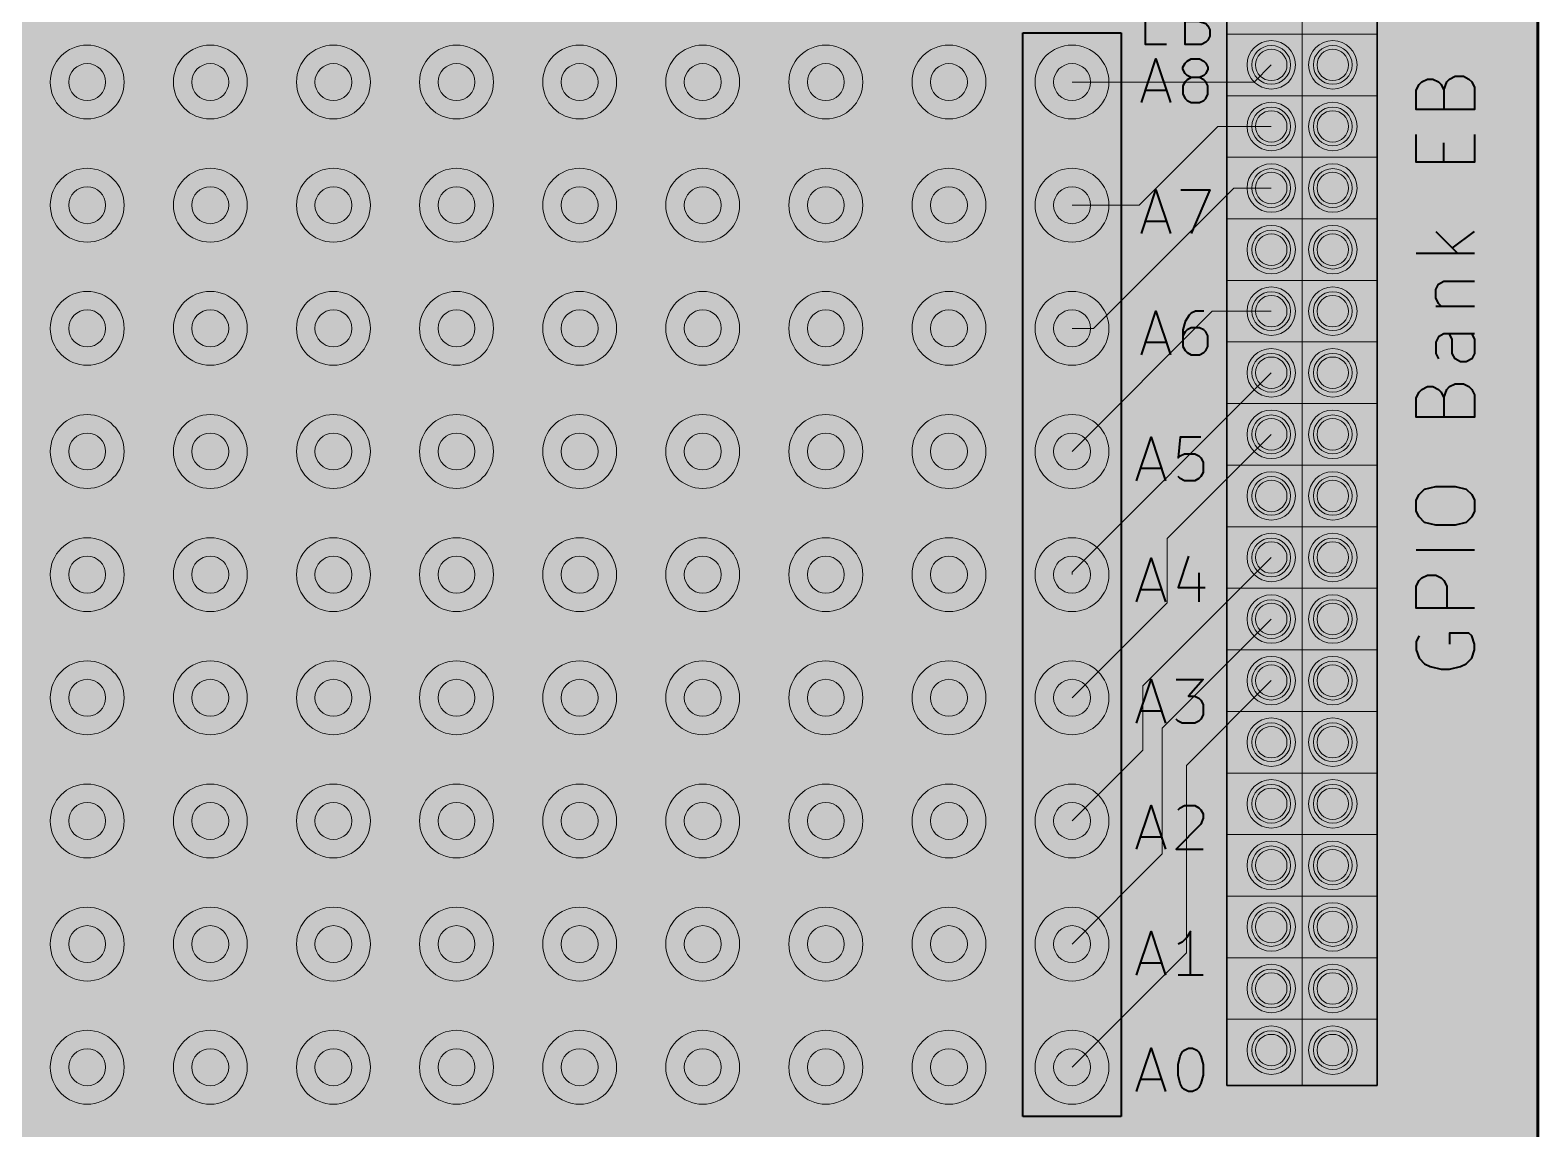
# Model space of a CAD drawing. Header units: millimetres. Extents: x 0 to 100, y -70 to 0.
# Drawn here: x 68.89 to 100, y -34.12 to -11.46 of the extents above; entities that cross this region are included whole.
import ezdxf

# ---------------------------------------------------------------- set-up
doc = ezdxf.new("R2010")
doc.units = ezdxf.units.MM
for name, color, linetype, lineweight, true_color in [('application board F.Cu', 8, 'Continuous', 18, 0x777779), ('application board F.Silkscreen', 18, 'Continuous', 40, 0x000000), ('application board pcb edge', 18, 'Continuous', 60, 0x000000), ('GPIO connector frame', 18, 'Continuous', 35, 0x000000), ('GPIO connector holes', 18, 'Continuous', 5, 0x000000), ('pcb board fill', 7, 'Continuous', 13, 0xefefef)]:
    doc.layers.add(name, color=color, linetype=linetype, lineweight=lineweight, true_color=true_color)

msp = doc.modelspace()

# ---------------------------------------------------------------- hatches: boundary and pattern name
at = {"layer": 'pcb board fill', "transparency": 33554687}
h = msp.add_hatch(color=256, dxfattribs=at)
edge = h.paths.add_edge_path(flags=0)
edge.add_line((100, -67.01), (100, -35.01))
edge.add_line((100, -35.01), (100, -3))
edge.add_arc((97, -3), 3, 0, 90)
edge.add_line((97, 0), (50, 0))
edge.add_line((50, 0), (3, 0))
edge.add_arc((3, -3), 3, 90, 180)
edge.add_line((0, -3), (0, -32))
edge.add_arc((3, -32), 3, 180, 270)
edge.add_line((3, -35), (7, -35))
edge.add_arc((7, -38), 3, 0, 90, ccw=False)
edge.add_line((10, -38), (10, -57))
edge.add_arc((13, -57), 3, 180, 270)
edge.add_line((13, -60), (15, -60))
edge.add_arc((15, -63), 3, 0, 90, ccw=False)
edge.add_line((18, -63), (18, -68))
edge.add_arc((20, -68), 2, 180, 270)
edge.add_line((20, -70), (50, -70))
edge.add_line((50, -70), (97, -70.000025))
edge.add_arc((96.9974, -66.9974), 3.002626, 270.0496133, 359.7595675)

# ---------------------------------------------------------------- linework, layer by layer
at = {"layer": 'application board F.Cu', "flags": 128}
for points in [[(94.146, -12.534), (94.5, -12.18)], [(90.39, -12.534), (94.146, -12.534)], [(91.776, -15.074), (93.4, -13.45)], [(93.4, -13.45), (94.5, -13.45)], [(93.73, -14.72), (90.836, -17.614)], [(94.5, -14.72), (93.73, -14.72)], [(90.39, -15.074), (91.776, -15.074)], [(90.39, -20.154), (93.284, -17.26)], [(93.284, -17.26), (94.5, -17.26)], [(90.836, -17.614), (90.39, -17.614)], [(90.39, -22.64), (94.5, -18.53)], [(94.5, -19.8), (92.35, -21.95)], [(92.35, -21.95), (92.35, -23.274)], [(91.85, -24.99), (94.5, -22.34)], [(90.39, -22.694), (90.39, -22.64)], [(92.35, -23.274), (90.39, -25.234)], [(92.25, -25.86), (94.5, -23.61)], [(92.75, -26.63), (94.5, -24.88)], [(91.85, -26.314), (91.85, -24.99)], [(92.25, -28.454), (92.25, -25.86)], [(90.39, -27.774), (91.85, -26.314)], [(92.75, -30.494), (92.75, -26.63)], [(90.39, -30.314), (92.25, -28.454)], [(90.39, -32.854), (92.75, -30.494)]]:
    msp.add_lwpolyline(points, dxfattribs=at)
at = {"layer": 'application board F.Cu'}
for centre, radius in [((70.07, -12.534), 0.762), ((72.61, -12.534), 0.762), ((75.15, -12.534), 0.762), ((77.69, -12.534), 0.762), ((80.23, -12.534), 0.762), ((82.77, -12.534), 0.762), ((85.31, -12.534), 0.762), ((87.85, -12.534), 0.762), ((90.39, -12.534), 0.762), ((94.5, -12.18), 0.5), ((95.77, -12.18), 0.5), ((94.5, -12.18), 0.325), ((95.77, -12.18), 0.325), ((70.07, -12.534), 0.381), ((72.61, -12.534), 0.381), ((75.15, -12.534), 0.381), ((77.69, -12.534), 0.381), ((80.23, -12.534), 0.381), ((82.77, -12.534), 0.381), ((85.31, -12.534), 0.381), ((87.85, -12.534), 0.381), ((90.39, -12.534), 0.381), ((94.5, -13.45), 0.5), ((95.77, -13.45), 0.5), ((94.5, -13.45), 0.325), ((95.77, -13.45), 0.325), ((94.5, -14.72), 0.5), ((95.77, -14.72), 0.5), ((70.07, -15.074), 0.762), ((72.61, -15.074), 0.762), ((75.15, -15.074), 0.762), ((77.69, -15.074), 0.762), ((80.23, -15.074), 0.762), ((82.77, -15.074), 0.762), ((85.31, -15.074), 0.762), ((87.85, -15.074), 0.762), ((90.39, -15.074), 0.762), ((94.5, -14.72), 0.325), ((95.77, -14.72), 0.325), ((70.07, -15.074), 0.381), ((72.61, -15.074), 0.381), ((75.15, -15.074), 0.381), ((77.69, -15.074), 0.381), ((80.23, -15.074), 0.381), ((82.77, -15.074), 0.381), ((85.31, -15.074), 0.381), ((87.85, -15.074), 0.381), ((90.39, -15.074), 0.381), ((94.5, -15.99), 0.5), ((95.77, -15.99), 0.5), ((94.5, -15.99), 0.325), ((95.77, -15.99), 0.325), ((94.5, -17.26), 0.5), ((95.77, -17.26), 0.5), ((70.07, -17.614), 0.762), ((72.61, -17.614), 0.762), ((75.15, -17.614), 0.762), ((77.69, -17.614), 0.762), ((80.23, -17.614), 0.762), ((82.77, -17.614), 0.762), ((85.31, -17.614), 0.762), ((87.85, -17.614), 0.762), ((90.39, -17.614), 0.762), ((94.5, -17.26), 0.325), ((95.77, -17.26), 0.325), ((70.07, -17.614), 0.381), ((72.61, -17.614), 0.381), ((75.15, -17.614), 0.381), ((77.69, -17.614), 0.381), ((80.23, -17.614), 0.381), ((82.77, -17.614), 0.381), ((85.31, -17.614), 0.381), ((87.85, -17.614), 0.381), ((90.39, -17.614), 0.381), ((94.5, -18.53), 0.5), ((95.77, -18.53), 0.5), ((94.5, -18.53), 0.325), ((95.77, -18.53), 0.325), ((70.07, -20.154), 0.762), ((72.61, -20.154), 0.762), ((75.15, -20.154), 0.762), ((77.69, -20.154), 0.762), ((80.23, -20.154), 0.762), ((82.77, -20.154), 0.762), ((85.31, -20.154), 0.762), ((87.85, -20.154), 0.762), ((90.39, -20.154), 0.762), ((94.5, -19.8), 0.5), ((94.5, -19.8), 0.325), ((95.77, -19.8), 0.5), ((95.77, -19.8), 0.325), ((70.07, -20.154), 0.381), ((72.61, -20.154), 0.381), ((75.15, -20.154), 0.381), ((77.69, -20.154), 0.381), ((80.23, -20.154), 0.381), ((82.77, -20.154), 0.381), ((85.31, -20.154), 0.381), ((87.85, -20.154), 0.381), ((90.39, -20.154), 0.381), ((94.5, -21.07), 0.5), ((94.5, -21.07), 0.325), ((95.77, -21.07), 0.5), ((95.77, -21.07), 0.325), ((70.07, -22.694), 0.762), ((72.61, -22.694), 0.762), ((75.15, -22.694), 0.762), ((77.69, -22.694), 0.762), ((80.23, -22.694), 0.762), ((82.77, -22.694), 0.762), ((85.31, -22.694), 0.762), ((87.85, -22.694), 0.762), ((90.39, -22.694), 0.762), ((94.5, -22.34), 0.5), ((94.5, -22.34), 0.325), ((95.77, -22.34), 0.5), ((95.77, -22.34), 0.325), ((70.07, -22.694), 0.381), ((72.61, -22.694), 0.381), ((75.15, -22.694), 0.381), ((77.69, -22.694), 0.381), ((80.23, -22.694), 0.381), ((82.77, -22.694), 0.381), ((85.31, -22.694), 0.381), ((87.85, -22.694), 0.381), ((90.39, -22.694), 0.381), ((94.5, -23.61), 0.5), ((94.5, -23.61), 0.325), ((95.77, -23.61), 0.5), ((95.77, -23.61), 0.325), ((70.07, -25.234), 0.762), ((72.61, -25.234), 0.762), ((75.15, -25.234), 0.762), ((77.69, -25.234), 0.762), ((80.23, -25.234), 0.762), ((82.77, -25.234), 0.762), ((85.31, -25.234), 0.762), ((87.85, -25.234), 0.762), ((90.39, -25.234), 0.762), ((94.5, -24.88), 0.5), ((94.5, -24.88), 0.325), ((95.77, -24.88), 0.5), ((95.77, -24.88), 0.325), ((70.07, -25.234), 0.381), ((72.61, -25.234), 0.381), ((75.15, -25.234), 0.381), ((77.69, -25.234), 0.381), ((80.23, -25.234), 0.381), ((82.77, -25.234), 0.381), ((85.31, -25.234), 0.381), ((87.85, -25.234), 0.381), ((90.39, -25.234), 0.381), ((94.5, -26.15), 0.5), ((95.77, -26.15), 0.5), ((94.5, -26.15), 0.325), ((95.77, -26.15), 0.325), ((70.07, -27.774), 0.762), ((72.61, -27.774), 0.762), ((75.15, -27.774), 0.762), ((77.69, -27.774), 0.762), ((80.23, -27.774), 0.762), ((82.77, -27.774), 0.762), ((85.31, -27.774), 0.762), ((87.85, -27.774), 0.762), ((90.39, -27.774), 0.762), ((94.5, -27.42), 0.5), ((95.77, -27.42), 0.5), ((94.5, -27.42), 0.325), ((95.77, -27.42), 0.325), ((70.07, -27.774), 0.381), ((72.61, -27.774), 0.381), ((75.15, -27.774), 0.381), ((77.69, -27.774), 0.381), ((80.23, -27.774), 0.381), ((82.77, -27.774), 0.381), ((85.31, -27.774), 0.381), ((87.85, -27.774), 0.381), ((90.39, -27.774), 0.381), ((94.5, -28.69), 0.5), ((95.77, -28.69), 0.5), ((94.5, -28.69), 0.325), ((95.77, -28.69), 0.325), ((70.07, -30.314), 0.762), ((72.61, -30.314), 0.762), ((75.15, -30.314), 0.762), ((77.69, -30.314), 0.762), ((80.23, -30.314), 0.762), ((82.77, -30.314), 0.762), ((85.31, -30.314), 0.762), ((87.85, -30.314), 0.762), ((90.39, -30.314), 0.762), ((94.5, -29.96), 0.5), ((95.77, -29.96), 0.5), ((94.5, -29.96), 0.325), ((95.77, -29.96), 0.325), ((70.07, -30.314), 0.381), ((72.61, -30.314), 0.381), ((75.15, -30.314), 0.381), ((77.69, -30.314), 0.381), ((80.23, -30.314), 0.381), ((82.77, -30.314), 0.381), ((85.31, -30.314), 0.381), ((87.85, -30.314), 0.381), ((90.39, -30.314), 0.381), ((94.5, -31.23), 0.5), ((95.77, -31.23), 0.5), ((94.5, -31.23), 0.325), ((95.77, -31.23), 0.325), ((94.5, -32.5), 0.5), ((95.77, -32.5), 0.5), ((70.07, -32.854), 0.762), ((72.61, -32.854), 0.762), ((75.15, -32.854), 0.762), ((77.69, -32.854), 0.762), ((80.23, -32.854), 0.762), ((82.77, -32.854), 0.762), ((85.31, -32.854), 0.762), ((87.85, -32.854), 0.762), ((90.39, -32.854), 0.762), ((94.5, -32.5), 0.325), ((95.77, -32.5), 0.325), ((70.07, -32.854), 0.381), ((72.61, -32.854), 0.381), ((75.15, -32.854), 0.381), ((77.69, -32.854), 0.381), ((80.23, -32.854), 0.381), ((82.77, -32.854), 0.381), ((85.31, -32.854), 0.381), ((87.85, -32.854), 0.381), ((90.39, -32.854), 0.381)]:
    msp.add_circle(centre, radius, dxfattribs=at)
at = {"layer": 'application board F.Silkscreen', "flags": 128}
for points in [[(92.335714, -11.757142), (91.907142, -11.757142), (91.907142, -10.857142), (92.335714, -10.857142)], [(93.021428, -11.285714), (93.15, -11.328571), (93.192857, -11.371428), (93.235714, -11.457142), (93.235714, -11.585714), (93.192857, -11.671428), (93.15, -11.714285), (93.064285, -11.757142), (92.721428, -11.757142), (92.721428, -10.857142), (93.021428, -10.857142), (93.107142, -10.9), (93.15, -10.942857), (93.192857, -11.028571), (93.192857, -11.114285), (93.15, -11.2), (93.107142, -11.242857), (93.021428, -11.285714), (92.721428, -11.285714)], [(89.374, -11.518), (91.406, -11.518)], [(89.374, -33.87), (89.374, -11.518)], [(91.406, -11.518), (91.406, -33.87)], [(91.821428, -12.957142), (92.121428, -12.057142), (92.421428, -12.957142)], [(92.85, -12.442857), (92.764285, -12.4), (92.721428, -12.357142), (92.678571, -12.271428), (92.678571, -12.228571), (92.721428, -12.142857), (92.764285, -12.1), (92.85, -12.057142), (93.021428, -12.057142), (93.107142, -12.1), (93.15, -12.142857), (93.192857, -12.228571), (93.192857, -12.271428), (93.15, -12.357142), (93.107142, -12.4), (93.021428, -12.442857), (92.85, -12.442857), (92.764285, -12.485714), (92.721428, -12.528571), (92.678571, -12.614285), (92.678571, -12.785714), (92.721428, -12.871428), (92.764285, -12.914285), (92.85, -12.957142), (93.021428, -12.957142), (93.107142, -12.914285), (93.15, -12.871428), (93.192857, -12.785714), (93.192857, -12.614285), (93.15, -12.528571), (93.107142, -12.485714), (93.021428, -12.442857)], [(91.907142, -12.7), (92.335714, -12.7)], [(91.821428, -15.657142), (92.121428, -14.757142), (92.421428, -15.657142)], [(92.635714, -14.757142), (93.235714, -14.757142), (92.85, -15.657142)], [(91.907142, -15.4), (92.335714, -15.4)], [(91.821428, -18.157142), (92.121428, -17.257142), (92.421428, -18.157142)], [(93.107142, -17.257142), (92.935714, -17.257142), (92.85, -17.3), (92.807142, -17.342857), (92.721428, -17.471428), (92.678571, -17.642857), (92.678571, -17.985714), (92.721428, -18.071428), (92.764285, -18.114285), (92.85, -18.157142), (93.021428, -18.157142), (93.107142, -18.114285), (93.15, -18.071428), (93.192857, -17.985714), (93.192857, -17.771428), (93.15, -17.685714), (93.107142, -17.642857), (93.021428, -17.6), (92.85, -17.6), (92.764285, -17.642857), (92.721428, -17.685714), (92.678571, -17.771428)], [(91.907142, -17.9), (92.335714, -17.9)], [(91.721428, -20.757142), (92.021428, -19.857142), (92.321428, -20.757142)], [(93.05, -19.857142), (92.621428, -19.857142), (92.578571, -20.285714), (92.621428, -20.242857), (92.707142, -20.2), (92.921428, -20.2), (93.007142, -20.242857), (93.05, -20.285714), (93.092857, -20.371428), (93.092857, -20.585714), (93.05, -20.671428), (93.007142, -20.714285), (92.921428, -20.757142), (92.707142, -20.757142), (92.621428, -20.714285), (92.578571, -20.671428)], [(91.807142, -20.5), (92.235714, -20.5)], [(91.721428, -23.257142), (92.021428, -22.357142), (92.321428, -23.257142)], [(92.792857, -22.314285), (92.578571, -22.957142), (93.135714, -22.957142)], [(93.007142, -22.657142), (93.007142, -23.257142)], [(91.807142, -23), (92.235714, -23)], [(91.721428, -25.757142), (92.021428, -24.857142), (92.321428, -25.757142)], [(92.535714, -24.857142), (93.092857, -24.857142), (92.792857, -25.2), (92.921428, -25.2), (93.007142, -25.242857), (93.05, -25.285714), (93.092857, -25.371428), (93.092857, -25.585714), (93.05, -25.671428), (93.007142, -25.714285), (92.921428, -25.757142), (92.664285, -25.757142), (92.578571, -25.714285), (92.535714, -25.671428)], [(91.807142, -25.5), (92.235714, -25.5)], [(91.721428, -28.357142), (92.021428, -27.457142), (92.321428, -28.357142)], [(92.578571, -27.542857), (92.621428, -27.5), (92.707142, -27.457142), (92.921428, -27.457142), (93.007142, -27.5), (93.05, -27.542857), (93.092857, -27.628571), (93.092857, -27.714285), (93.05, -27.842857), (92.535714, -28.357142), (93.092857, -28.357142)], [(91.807142, -28.1), (92.235714, -28.1)], [(91.721428, -30.957142), (92.021428, -30.057142), (92.321428, -30.957142)], [(92.835714, -30.957142), (92.835714, -30.057142), (92.75, -30.185714), (92.664285, -30.271428), (92.578571, -30.314285)], [(91.807142, -30.7), (92.235714, -30.7)], [(93.092857, -30.957142), (92.578571, -30.957142)], [(91.721428, -33.357142), (92.021428, -32.457142), (92.321428, -33.357142)], [(92.792857, -32.457142), (92.878571, -32.457142), (92.964285, -32.5), (93.007142, -32.542857), (93.05, -32.628571), (93.092857, -32.8), (93.092857, -33.014285), (93.05, -33.185714), (93.007142, -33.271428), (92.964285, -33.314285), (92.878571, -33.357142), (92.792857, -33.357142), (92.707142, -33.314285), (92.664285, -33.271428), (92.621428, -33.185714), (92.578571, -33.014285), (92.578571, -32.8), (92.621428, -32.628571), (92.664285, -32.542857), (92.707142, -32.5), (92.792857, -32.457142)], [(91.807142, -33.1), (92.235714, -33.1)], [(91.406, -33.87), (89.374, -33.87)]]:
    msp.add_lwpolyline(points, dxfattribs=at)
at = {"layer": 'application board F.Silkscreen', "color": 18, "true_color": 0x000000, "flags": 128}
for points in [[(98.064285, -12.701428), (98.121428, -12.53), (98.178571, -12.472857), (98.292857, -12.415714), (98.464285, -12.415714), (98.578571, -12.472857), (98.635714, -12.53), (98.692857, -12.644285), (98.692857, -13.101428), (97.492857, -13.101428), (97.492857, -12.701428), (97.55, -12.587142), (97.607142, -12.53), (97.721428, -12.472857), (97.835714, -12.472857), (97.95, -12.53), (98.007142, -12.587142), (98.064285, -12.701428), (98.064285, -13.101428)], [(98.692857, -13.615714), (98.692857, -14.187142), (97.492857, -14.187142), (97.492857, -13.615714)], [(98.064285, -14.187142), (98.064285, -13.787142)], [(97.892857, -15.615714), (98.35, -16.072857)], [(98.235714, -15.958571), (98.692857, -15.615714)], [(98.692857, -16.072857), (97.492857, -16.072857)], [(98.007142, -17.158571), (97.95, -17.101428), (97.892857, -16.987142), (97.892857, -16.815714), (97.95, -16.701428), (98.064285, -16.644285), (98.692857, -16.644285)], [(97.892857, -17.158571), (98.692857, -17.158571)], [(98.692857, -17.73), (98.064285, -17.73), (97.95, -17.787142), (97.892857, -17.901428), (97.892857, -18.13), (97.95, -18.244285)], [(98.635714, -17.73), (98.692857, -17.844285), (98.692857, -18.13), (98.635714, -18.244285), (98.521428, -18.301428), (98.407142, -18.301428), (98.292857, -18.244285), (98.235714, -18.13), (98.235714, -17.844285), (98.178571, -17.73)], [(98.064285, -19.044285), (98.121428, -18.872857), (98.178571, -18.815714), (98.292857, -18.758571), (98.464285, -18.758571), (98.578571, -18.815714), (98.635714, -18.872857), (98.692857, -18.987142), (98.692857, -19.444285), (97.492857, -19.444285), (97.492857, -19.044285), (97.55, -18.93), (97.607142, -18.872857), (97.721428, -18.815714), (97.835714, -18.815714), (97.95, -18.872857), (98.007142, -18.93), (98.064285, -19.044285), (98.064285, -19.444285)], [(97.492857, -21.387142), (97.492857, -21.158571), (97.55, -21.044285), (97.664285, -20.93), (97.892857, -20.872857), (98.292857, -20.872857), (98.521428, -20.93), (98.635714, -21.044285), (98.692857, -21.158571), (98.692857, -21.387142), (98.635714, -21.501428), (98.521428, -21.615714), (98.292857, -21.672857), (97.892857, -21.672857), (97.664285, -21.615714), (97.55, -21.501428), (97.492857, -21.387142)], [(98.692857, -22.187142), (97.492857, -22.187142)], [(98.692857, -23.387142), (97.492857, -23.387142), (97.492857, -22.93), (97.55, -22.815714), (97.607142, -22.758571), (97.721428, -22.701428), (97.892857, -22.701428), (98.007142, -22.758571), (98.064285, -22.815714), (98.121428, -22.93), (98.121428, -23.387142)], [(97.55, -23.958571), (97.492857, -24.072857), (97.492857, -24.244285), (97.55, -24.415714), (97.664285, -24.53), (97.778571, -24.587142), (98.007142, -24.644285), (98.178571, -24.644285), (98.407142, -24.587142), (98.521428, -24.53), (98.635714, -24.415714), (98.692857, -24.244285), (98.692857, -24.13), (98.635714, -23.958571), (98.578571, -23.901428), (98.178571, -23.901428), (98.178571, -24.13)]]:
    msp.add_lwpolyline(points, dxfattribs=at)
at = {"layer": 'application board pcb edge', "color": 18, "true_color": 0x000000, "flags": 128}
msp.add_lwpolyline([(100, -35.01), (100, -3)], dxfattribs=at)
at = {"layer": 'GPIO connector frame'}
for p, q in [((93.585, -33.23), (93.585, -3.83)), ((96.685, -33.23), (96.685, -3.83)), ((93.585, -33.23), (95.135, -33.23)), ((95.135, -33.23), (96.685, -33.23))]:
    msp.add_line(p, q, dxfattribs=at)
at = {"layer": 'GPIO connector holes'}
for p, q in [((95.135, -33.23), (95.135, -3.83)), ((93.585, -11.545), (95.135, -11.545)), ((95.135, -11.545), (96.685, -11.545)), ((93.585, -12.815), (95.135, -12.815)), ((95.135, -12.815), (96.685, -12.815)), ((93.585, -14.085), (95.135, -14.085)), ((95.135, -14.085), (96.685, -14.085)), ((93.585, -15.355), (95.135, -15.355)), ((95.135, -15.355), (96.685, -15.355)), ((93.585, -16.625), (95.135, -16.625)), ((95.135, -16.625), (96.685, -16.625)), ((93.585, -17.895), (95.135, -17.895)), ((95.135, -17.895), (96.685, -17.895)), ((93.585, -19.165), (95.135, -19.165)), ((95.135, -19.165), (96.685, -19.165)), ((93.585, -20.435), (95.135, -20.435)), ((95.135, -20.435), (96.685, -20.435)), ((93.585, -21.705), (95.135, -21.705)), ((95.135, -21.705), (96.685, -21.705)), ((93.585, -22.975), (95.135, -22.975)), ((95.135, -22.975), (96.685, -22.975)), ((93.585, -24.245), (95.135, -24.245)), ((95.135, -24.245), (96.685, -24.245)), ((93.585, -25.515), (95.135, -25.515)), ((95.135, -25.515), (96.685, -25.515)), ((93.585, -26.785), (95.135, -26.785)), ((95.135, -26.785), (96.685, -26.785)), ((93.585, -28.055), (95.135, -28.055)), ((95.135, -28.055), (96.685, -28.055)), ((93.585, -29.325), (95.135, -29.325)), ((95.135, -29.325), (96.685, -29.325)), ((93.585, -30.595), (95.135, -30.595)), ((95.135, -30.595), (96.685, -30.595)), ((93.585, -31.865), (95.135, -31.865)), ((95.135, -31.865), (96.685, -31.865))]:
    msp.add_line(p, q, dxfattribs=at)
for centre in [(94.5, -12.18), (95.77, -12.18), (94.5, -13.45), (95.77, -13.45), (94.5, -14.72), (95.77, -14.72), (94.5, -15.99), (95.77, -15.99), (94.5, -17.26), (95.77, -17.26), (94.5, -18.53), (95.77, -18.53), (94.5, -19.8), (95.77, -19.8), (94.5, -21.07), (95.77, -21.07), (94.5, -22.34), (95.77, -22.34), (94.5, -23.61), (95.77, -23.61), (94.5, -24.88), (95.77, -24.88), (94.5, -26.15), (95.77, -26.15), (94.5, -27.42), (95.77, -27.42), (94.5, -28.69), (95.77, -28.69), (94.5, -29.96), (95.77, -29.96), (94.5, -31.23), (95.77, -31.23), (94.5, -32.5), (95.77, -32.5)]:
    msp.add_circle(centre, 0.4, dxfattribs=at)

doc.saveas('drawing.dxf')
